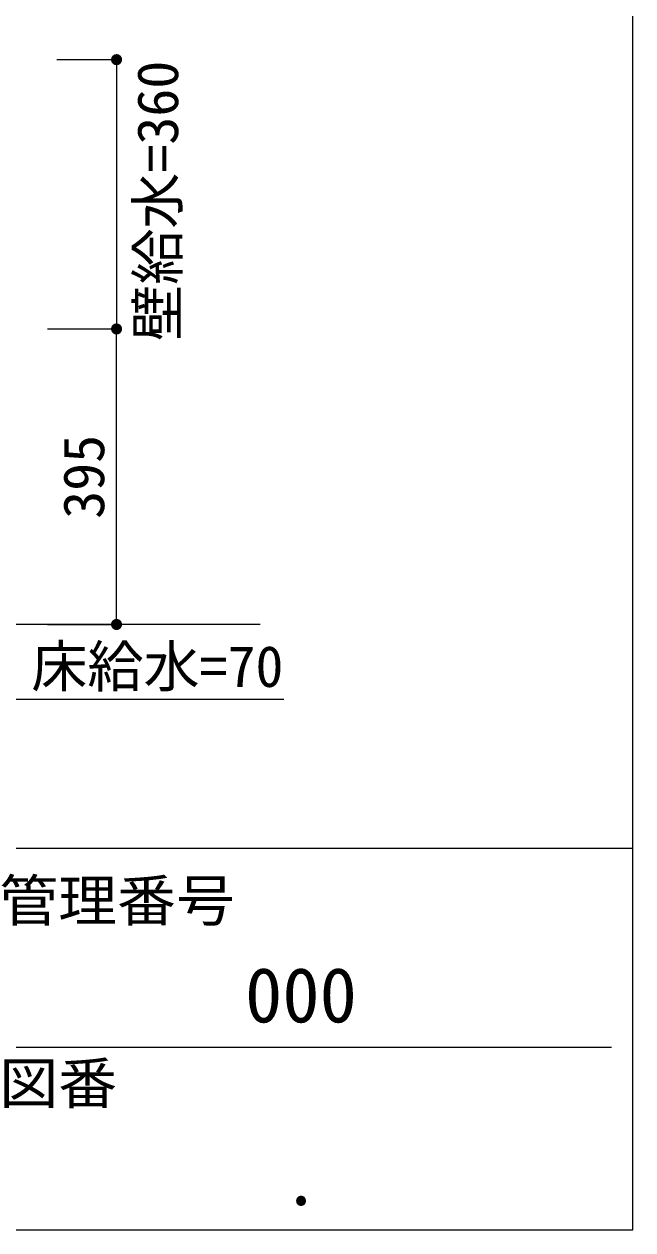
# Model space of a CAD drawing. Units: millimetres on the paper. Extents: x -205 to 195, y -144 to 136.
# Drawn here: x 162.4 to 195, y -143.5 to -79 of the extents above; entities that cross this region are included whole.
import ezdxf
from ezdxf.enums import TextEntityAlignment as Align

# ---------------------------------------------------------------- set-up
doc = ezdxf.new("R2010")
doc.units = ezdxf.units.MM
for name, color, linetype in [('0-1_①\u3000細', 4, 'Continuous'), ('0-2_①\u3000太', 6, 'Continuous'), ('0-9_枠\u3000太', 6, 'Continuous'), ('0-A_枠\u3000中', 7, 'Continuous'), ('0-B_枠\u3000細', 3, 'Continuous')]:
    doc.layers.add(name, color=color, linetype=linetype)
doc.styles.add('ＭＳ ゴシック', font='')
doc.styles.get('ＭＳ ゴシック').set_extended_font_data('MS Gothic')

msp = doc.modelspace()

# ---------------------------------------------------------------- hatches: boundary and pattern name
at = {"layer": '0-2_①\u3000太'}
for points in [[(167.684, -80.929, 1), (167.084, -80.929, 1)], [(167.684, -95.329, 1), (167.084, -95.329, 1)], [(167.684, -95.329, 1), (167.084, -95.329, 1)], [(167.684, -111.129, 1), (167.084, -111.129, 1)]]:
    msp.add_hatch(color=212, dxfattribs=at).paths.add_polyline_path(points)

# ---------------------------------------------------------------- linework, layer by layer
at = {"layer": '0-1_①\u3000細'}
msp.add_line((175.065, -111.129), (75.697, -111.129), dxfattribs=at)
at = {"layer": '0-2_①\u3000太'}
for p, q in [((164.184, -80.929), (167.384, -80.929)), ((167.384, -80.929), (167.384, -95.329)), ((163.684, -95.329), (167.384, -95.329)), ((164.184, -95.329), (167.384, -95.329)), ((167.384, -111.129), (167.384, -95.329)), ((163.684, -111.129), (167.384, -111.129)), ((158.103, -115.129), (176.324, -115.129))]:
    msp.add_line(p, q, dxfattribs=at)
at = {"layer": '0-9_枠\u3000太'}
for p, q in [((195, -143.5), (195, 136.5)), ((-205, -123.092), (195, -123.092)), ((-205, -143.5), (195, -143.5))]:
    msp.add_line(p, q, dxfattribs=at)
at = {"layer": '0-A_枠\u3000中'}
msp.add_line((160.462, -133.732), (193.847, -133.732), dxfattribs=at)

# ---------------------------------------------------------------- texts
at = {"layer": '0-2_①\u3000太', "style": 'ＭＳ ゴシック'}
for s, p in [('壁給水=360', (171.338, -95.967)), ('395', (167.384, -105.479))]:
    msp.add_text(s, height=2.199, rotation=90, dxfattribs=at).set_placement(p, align=Align.BOTTOM_LEFT)
msp.add_text('床給水=70', height=2.199, dxfattribs=at).set_placement((162.824, -115.129), align=Align.BOTTOM_LEFT)
at = {"layer": '0-B_枠\u3000細', "style": 'ＭＳ ゴシック', "width": 1.05}
for s, p in [('管理番号', (161.113, -127.649)), ('図番', (161.113, -137.418))]:
    msp.add_text(s, height=2.199, dxfattribs=at).set_placement(p, align=Align.BOTTOM_LEFT)
at = {"layer": '0-B_枠\u3000細', "style": 'ＭＳ ゴシック'}
for s, p in [('000', (174.255, -133.287)), ('.', (176.255, -143.055))]:
    msp.add_text(s, height=2.933, dxfattribs=at).set_placement(p, align=Align.BOTTOM_LEFT)

doc.saveas('drawing.dxf')
